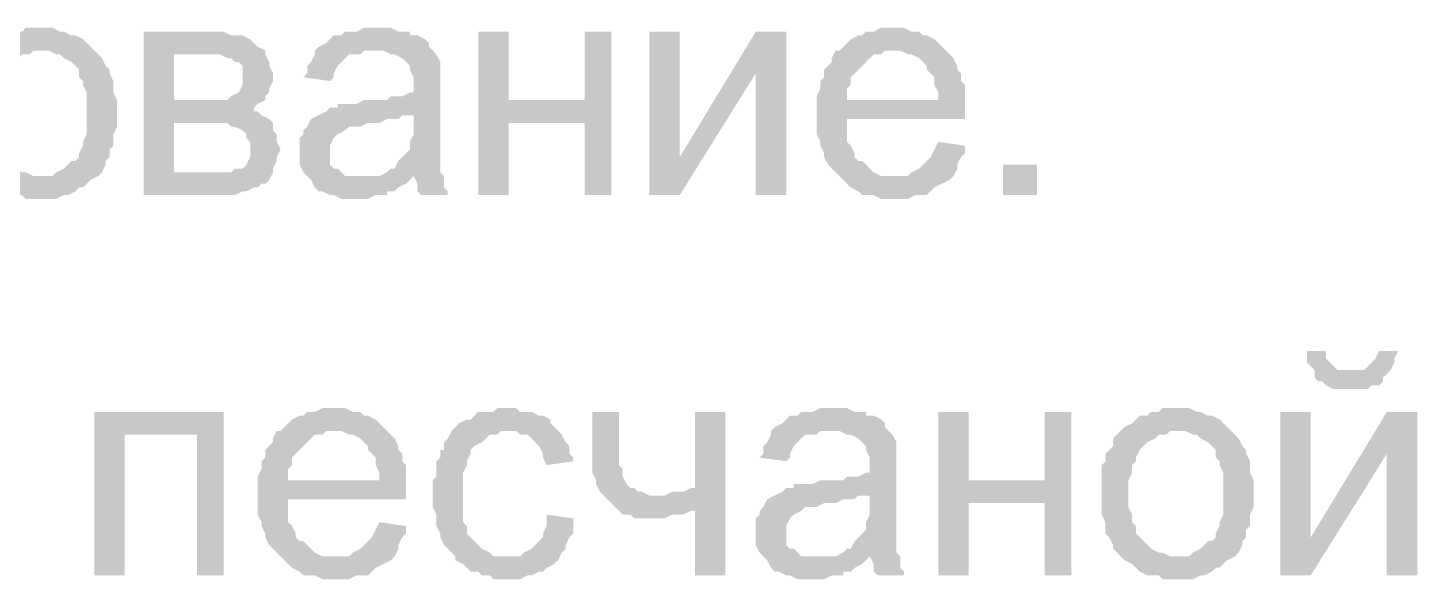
# Model space of a CAD drawing. Header units: millimetres. Extents: x -383313 to -161684, y -117025 to 99224.
# Drawn here: x -340972 to -339425, y -32370 to -31757 of the extents above; entities that cross this region are included whole.
import ezdxf

# ---------------------------------------------------------------- set-up
doc = ezdxf.new("R2010")
doc.units = ezdxf.units.MM
doc.header["$MEASUREMENT"] = 0
doc.layers.add('PDF_Solid Fills', color=7, linetype='Continuous')

# ---------------------------------------------------------------- blocks, each defined once
blk = doc.blocks.new('A$Cf5759c35')
at = {"layer": 'PDF_Solid Fills'}
for points in [[(17504.7, -13491.6), (17504.7, -13491.6), (17487.7, -13491.6), (17483.5, -13495.9), (17475, -13495.9), (17470.8, -13500.1), (17462.3, -13500.1), (17458.1, -13504.3), (17453.9, -13508.6), (17445.4, -13512.8), (17445.4, -13512.8), (17441.2, -13517), (17504.7, -13517), (17504.7, -13517), (17513.1, -13517), (17521.6, -13521.3), (17525.8, -13521.3), (17530.1, -13525.5), (17538.5, -13529.7), (17542.8, -13534), (17547, -13538.2), (17547, -13546.7), (17551.2, -13550.9), (17551.2, -13555.1), (17555.5, -13563.6), (17555.5, -13572.1), (17555.5, -13576.3), (17555.5, -13584.8), (17555.5, -13589), (17555.5, -13597.5), (17555.5, -13605.9), (17555.5, -13610.2), (17551.2, -13618.6), (17551.2, -13622.9), (17547, -13631.3), (17547, -13635.6), (17542.8, -13639.8), (17538.5, -13639.8), (17534.3, -13644), (17530.1, -13648.3), (17521.6, -13652.5), (17517.4, -13656.7), (17508.9, -13656.7), (17504.7, -13656.7), (17441.2, -13656.7), (17445.4, -13661), (17453.9, -13665.2), (17458.1, -13669.4), (17462.3, -13673.7), (17470.8, -13677.9), (17475, -13677.9), (17483.5, -13677.9), (17487.7, -13682.1), (17496.2, -13682.1), (17504.7, -13682.1), (17508.9, -13682.1), (17513.1, -13682.1), (17521.6, -13682.1), (17530.1, -13677.9), (17534.3, -13677.9), (17542.8, -13673.7), (17547, -13669.4), (17551.2, -13669.4), (17555.5, -13665.2), (17559.7, -13661), (17568.2, -13656.7), (17572.4, -13652.5), (17576.6, -13644), (17576.6, -13639.8), (17576.6, -13639.8), (17580.9, -13635.6), (17580.9, -13627.1), (17585.1, -13622.9), (17585.1, -13614.4), (17585.1, -13610.2), (17589.3, -13601.7), (17589.3, -13593.2), (17589.3, -13584.8), (17589.3, -13580.5), (17589.3, -13572.1), (17585.1, -13563.6), (17585.1, -13555.1), (17585.1, -13550.9), (17580.9, -13542.4), (17580.9, -13538.2), (17576.6, -13534), (17572.4, -13525.5), (17568.2, -13521.3), (17563.9, -13517), (17559.7, -13512.8), (17555.5, -13508.6), (17551.2, -13504.3), (17542.8, -13500.1), (17538.5, -13500.1), (17530.1, -13495.9), (17525.8, -13495.9), (17517.4, -13491.6), (17513.1, -13491.6)], [(17881.4, -13491.6), (17881.4, -13491.6), (17864.5, -13491.6), (17856, -13495.9), (17851.8, -13495.9), (17843.3, -13495.9), (17839.1, -13500.1), (17830.6, -13500.1), (17826.4, -13504.3), (17822.2, -13508.6), (17813.7, -13512.8), (17809.5, -13517), (17873, -13517), (17877.2, -13517), (17885.7, -13517), (17894.1, -13521.3), (17898.4, -13521.3), (17906.8, -13525.5), (17911.1, -13529.7), (17911.1, -13529.7), (17915.3, -13534), (17915.3, -13538.2), (17919.5, -13546.7), (17919.5, -13555.1), (17919.5, -13555.1), (17919.5, -13563.6), (17915.3, -13563.6), (17906.8, -13567.8), (17902.6, -13567.8), (17894.1, -13567.8), (17889.9, -13572.1), (17881.4, -13572.1), (17873, -13572.1), (17864.5, -13572.1), (17856, -13576.3), (17847.6, -13576.3), (17843.3, -13576.3), (17834.9, -13576.3), (17834.9, -13580.5), (17826.4, -13580.5), (17822.2, -13584.8), (17919.5, -13589), (17919.5, -13597.5), (17919.5, -13601.7), (17919.5, -13610.2), (17915.3, -13618.6), (17915.3, -13622.9), (17915.3, -13627.1), (17911.1, -13631.3), (17906.8, -13635.6), (17902.6, -13639.8), (17898.4, -13648.3), (17894.1, -13648.3), (17889.9, -13652.5), (17881.4, -13656.7), (17919.5, -13656.7), (17919.5, -13656.7), (17923.8, -13665.2), (17923.8, -13673.7), (17928, -13677.9), (17957.6, -13677.9), (17957.6, -13673.7), (17953.4, -13669.4), (17953.4, -13661), (17953.4, -13656.7), (17949.2, -13652.5), (17949.2, -13648.3), (17949.2, -13644), (17949.2, -13639.8), (17949.2, -13631.3), (17949.2, -13622.9), (17949.2, -13614.4), (17949.2, -13601.7), (17949.2, -13559.4), (17949.2, -13559.4), (17949.2, -13550.9), (17949.2, -13542.4), (17949.2, -13538.2), (17949.2, -13534), (17949.2, -13529.7), (17944.9, -13521.3), (17940.7, -13517), (17936.5, -13512.8), (17936.5, -13508.6), (17932.2, -13504.3), (17923.8, -13500.1), (17915.3, -13500.1), (17915.3, -13495.9), (17906.8, -13495.9), (17902.6, -13495.9), (17894.1, -13491.6), (17885.7, -13491.6)], [(18452.9, -13491.6), (18452.9, -13491.6), (18440.2, -13491.6), (18431.8, -13495.9), (18423.3, -13495.9), (18419.1, -13500.1), (18414.8, -13500.1), (18406.4, -13504.3), (18402.1, -13508.6), (18397.9, -13512.8), (18393.7, -13517), (18452.9, -13517), (18457.2, -13517), (18461.4, -13517), (18469.9, -13521.3), (18474.1, -13521.3), (18482.6, -13525.5), (18486.8, -13529.7), (18491, -13534), (18491, -13538.2), (18495.3, -13542.4), (18499.5, -13546.7), (18499.5, -13555.1), (18503.7, -13563.6), (18503.7, -13572.1), (18402.1, -13572.1), (18533.4, -13572.1), (18533.4, -13563.6), (18533.4, -13555.1), (18529.1, -13550.9), (18529.1, -13542.4), (18524.9, -13538.2), (18524.9, -13534), (18520.7, -13525.5), (18516.4, -13521.3), (18512.2, -13517), (18508, -13512.8), (18503.7, -13508.6), (18499.5, -13504.3), (18491, -13500.1), (18486.8, -13500.1), (18482.6, -13495.9), (18474.1, -13495.9), (18465.6, -13491.6), (18461.4, -13491.6)], [(17690.9, -13495.9), (17619, -13495.9), (17619, -13677.9), (17720.6, -13677.9), (17729, -13673.7), (17733.3, -13673.7), (17741.7, -13669.4), (17746, -13669.4), (17750.2, -13665.2), (17754.4, -13665.2), (17758.7, -13661), (17762.9, -13652.5), (17652.8, -13652.5), (17652.8, -13597.5), (17690.9, -13597.5), (17758.7, -13593.2), (17750.2, -13589), (17746, -13584.8), (17741.7, -13584.8), (17741.7, -13580.5), (17746, -13576.3), (17652.8, -13572.1), (17652.8, -13521.3), (17686.7, -13521.3), (17754.4, -13517), (17746, -13512.8), (17741.7, -13508.6), (17737.5, -13504.3), (17729, -13500.1), (17729, -13500.1), (17720.6, -13500.1), (17716.3, -13500.1), (17707.9, -13495.9), (17699.4, -13495.9)], [(18025.4, -13495.9), (17991.5, -13495.9), (17991.5, -13677.9), (18025.4, -13677.9), (18025.4, -13597.5), (18110, -13597.5), (18025.4, -13572.1)], [(18139.7, -13495.9), (18110, -13495.9), (18110, -13572.1), (18025.4, -13572.1), (18110, -13597.5), (18110, -13677.9), (18139.7, -13677.9)], [(18334.4, -13495.9), (18300.5, -13495.9), (18215.9, -13635.6), (18182, -13677.9), (18215.9, -13677.9), (18300.5, -13542.4)], [(17441.2, -13517), (17436.9, -13521.3), (17432.7, -13525.5), (17432.7, -13534), (17428.5, -13538.2), (17424.2, -13542.4), (17424.2, -13550.9), (17420, -13555.1), (17420, -13563.6), (17420, -13572.1), (17420, -13580.5), (17420, -13589), (17420, -13589), (17420, -13597.5), (17420, -13605.9), (17420, -13610.2), (17424.2, -13618.6), (17424.2, -13627.1), (17424.2, -13631.3), (17428.5, -13635.6), (17432.7, -13644), (17432.7, -13648.3), (17436.9, -13652.5), (17441.2, -13656.7), (17504.7, -13656.7), (17500.4, -13656.7), (17496.2, -13656.7), (17487.7, -13652.5), (17483.5, -13652.5), (17475, -13648.3), (17470.8, -13644), (17466.6, -13639.8), (17466.6, -13639.8), (17462.3, -13635.6), (17458.1, -13631.3), (17458.1, -13622.9), (17453.9, -13618.6), (17453.9, -13610.2), (17449.6, -13601.7), (17449.6, -13597.5), (17449.6, -13589), (17449.6, -13584.8), (17449.6, -13576.3), (17449.6, -13572.1), (17453.9, -13563.6), (17453.9, -13555.1), (17458.1, -13550.9), (17458.1, -13546.7), (17462.3, -13538.2), (17466.6, -13534), (17466.6, -13534), (17470.8, -13529.7), (17479.3, -13525.5), (17483.5, -13521.3), (17492, -13521.3), (17496.2, -13517), (17504.7, -13517)], [(17754.4, -13517), (17686.7, -13521.3), (17686.7, -13521.3), (17703.6, -13521.3), (17712.1, -13525.5), (17716.3, -13525.5), (17720.6, -13529.7), (17724.8, -13529.7), (17729, -13534), (17729, -13542.4), (17729, -13546.7), (17729, -13550.9), (17729, -13555.1), (17724.8, -13563.6), (17724.8, -13563.6), (17716.3, -13567.8), (17712.1, -13572.1), (17707.9, -13572.1), (17699.4, -13572.1), (17695.2, -13572.1), (17682.5, -13572.1), (17652.8, -13572.1), (17746, -13576.3), (17754.4, -13572.1), (17754.4, -13567.8), (17758.7, -13563.6), (17758.7, -13559.4), (17762.9, -13550.9), (17762.9, -13546.7), (17762.9, -13542.4), (17758.7, -13534), (17758.7, -13529.7), (17754.4, -13521.3)], [(17809.5, -13517), (17809.5, -13521.3), (17805.2, -13529.7), (17801, -13534), (17801, -13542.4), (17796.8, -13546.7), (17826.4, -13550.9), (17830.6, -13546.7), (17830.6, -13542.4), (17834.9, -13534), (17839.1, -13529.7), (17843.3, -13525.5), (17847.6, -13521.3), (17851.8, -13521.3), (17860.3, -13521.3), (17864.5, -13517), (17873, -13517)], [(18393.7, -13517), (18389.4, -13517), (18385.2, -13525.5), (18385.2, -13529.7), (18381, -13534), (18376.7, -13538.2), (18376.7, -13546.7), (18372.5, -13550.9), (18372.5, -13559.4), (18368.3, -13567.8), (18368.3, -13572.1), (18368.3, -13580.5), (18368.3, -13589), (18368.3, -13597.5), (18368.3, -13601.7), (18368.3, -13610.2), (18372.5, -13618.6), (18372.5, -13622.9), (18376.7, -13631.3), (18376.7, -13635.6), (18381, -13644), (18385.2, -13648.3), (18389.4, -13652.5), (18393.7, -13656.7), (18452.9, -13656.7), (18452.9, -13656.7), (18444.5, -13656.7), (18440.2, -13656.7), (18431.8, -13652.5), (18427.5, -13648.3), (18423.3, -13644), (18419.1, -13639.8), (18414.8, -13639.8), (18410.6, -13635.6), (18410.6, -13631.3), (18406.4, -13622.9), (18402.1, -13618.6), (18402.1, -13610.2), (18402.1, -13601.7), (18402.1, -13593.2), (18533.4, -13593.2), (18533.4, -13593.2), (18533.4, -13589), (18533.4, -13580.5), (18533.4, -13572.1), (18402.1, -13572.1), (18402.1, -13567.8), (18402.1, -13559.4), (18406.4, -13555.1), (18406.4, -13546.7), (18410.6, -13542.4), (18414.8, -13538.2), (18419.1, -13534), (18423.3, -13529.7), (18427.5, -13525.5), (18431.8, -13521.3), (18440.2, -13521.3), (18444.5, -13517), (18452.9, -13517)], [(17822.2, -13584.8), (17813.7, -13589), (17813.7, -13589), (17805.2, -13593.2), (17801, -13601.7), (17796.8, -13605.9), (17796.8, -13610.2), (17792.5, -13614.4), (17792.5, -13622.9), (17792.5, -13631.3), (17792.5, -13631.3), (17792.5, -13639.8), (17792.5, -13644), (17796.8, -13652.5), (17801, -13656.7), (17805.2, -13661), (17809.5, -13669.4), (17809.5, -13669.4), (17813.7, -13673.7), (17817.9, -13673.7), (17826.4, -13677.9), (17830.6, -13677.9), (17839.1, -13682.1), (17847.6, -13682.1), (17856, -13682.1), (17860.3, -13682.1), (17868.7, -13682.1), (17877.2, -13677.9), (17881.4, -13677.9), (17889.9, -13677.9), (17889.9, -13673.7), (17898.4, -13673.7), (17902.6, -13669.4), (17911.1, -13665.2), (17915.3, -13661), (17860.3, -13656.7), (17860.3, -13656.7), (17851.8, -13656.7), (17843.3, -13656.7), (17839.1, -13652.5), (17834.9, -13648.3), (17830.6, -13648.3), (17826.4, -13644), (17826.4, -13635.6), (17826.4, -13631.3), (17826.4, -13627.1), (17826.4, -13622.9), (17830.6, -13614.4), (17830.6, -13614.4), (17834.9, -13610.2), (17843.3, -13605.9), (17847.6, -13601.7), (17851.8, -13601.7), (17860.3, -13601.7), (17868.7, -13597.5), (17873, -13597.5), (17881.4, -13597.5), (17889.9, -13593.2), (17894.1, -13593.2), (17902.6, -13593.2), (17906.8, -13589), (17915.3, -13589), (17919.5, -13589)], [(17758.7, -13593.2), (17690.9, -13597.5), (17690.9, -13597.5), (17712.1, -13597.5), (17716.3, -13601.7), (17720.6, -13601.7), (17729, -13605.9), (17733.3, -13610.2), (17733.3, -13614.4), (17737.5, -13618.6), (17737.5, -13627.1), (17737.5, -13631.3), (17737.5, -13635.6), (17733.3, -13644), (17729, -13648.3), (17724.8, -13648.3), (17720.6, -13648.3), (17716.3, -13652.5), (17707.9, -13652.5), (17699.4, -13652.5), (17690.9, -13652.5), (17652.8, -13652.5), (17762.9, -13652.5), (17762.9, -13648.3), (17767.1, -13639.8), (17767.1, -13635.6), (17771.4, -13627.1), (17771.4, -13627.1), (17767.1, -13618.6), (17767.1, -13610.2), (17762.9, -13605.9), (17762.9, -13597.5)], [(18503.7, -13618.6), (18503.7, -13618.6), (18499.5, -13627.1), (18495.3, -13635.6), (18491, -13639.8), (18486.8, -13644), (18482.6, -13648.3), (18482.6, -13648.3), (18474.1, -13652.5), (18469.9, -13656.7), (18461.4, -13656.7), (18452.9, -13656.7), (18393.7, -13656.7), (18393.7, -13656.7), (18397.9, -13661), (18402.1, -13665.2), (18406.4, -13669.4), (18414.8, -13673.7), (18419.1, -13677.9), (18427.5, -13677.9), (18431.8, -13677.9), (18440.2, -13682.1), (18448.7, -13682.1), (18452.9, -13682.1), (18452.9, -13682.1), (18461.4, -13682.1), (18469.9, -13682.1), (18478.3, -13677.9), (18482.6, -13677.9), (18491, -13677.9), (18495.3, -13673.7), (18499.5, -13669.4), (18508, -13665.2), (18508, -13665.2), (18516.4, -13661), (18520.7, -13656.7), (18524.9, -13648.3), (18524.9, -13644), (18529.1, -13635.6), (18533.4, -13631.3), (18533.4, -13622.9)], [(18935.5, -13851.5), (18914.4, -13851.5), (18914.4, -13864.2), (18918.6, -13868.4), (18922.8, -13872.6), (18960.9, -13872.6), (18956.7, -13872.6), (18948.2, -13872.6), (18944, -13868.4), (18939.8, -13864.2), (18935.5, -13859.9)], [(19016, -13851.5), (18994.8, -13851.5), (18990.6, -13859.9), (18986.3, -13864.2), (18982.1, -13868.4), (18982.1, -13868.4), (18977.9, -13872.6), (18969.4, -13872.6), (18960.9, -13872.6), (18922.8, -13872.6), (18922.8, -13881.1), (18927.1, -13885.3), (18931.3, -13885.3), (18935.5, -13889.6), (18944, -13893.8), (18948.2, -13893.8), (18956.7, -13893.8), (18965.2, -13893.8), (18969.4, -13893.8), (18973.6, -13893.8), (18982.1, -13893.8), (18986.3, -13889.6), (18994.8, -13889.6), (18999, -13885.3), (18999, -13881.1), (19003.3, -13876.9), (19007.5, -13872.6), (19011.7, -13864.2), (19011.7, -13859.9)], [(17707.9, -13919.2), (17563.9, -13919.2), (17563.9, -14101.2), (17597.8, -14101.2), (17597.8, -13944.6), (17678.2, -13944.6)], [(17830.6, -13915), (17830.6, -13915), (17817.9, -13915), (17809.5, -13919.2), (17801, -13919.2), (17796.8, -13923.4), (17792.5, -13923.4), (17784.1, -13927.7), (17779.8, -13931.9), (17775.6, -13936.1), (17771.4, -13940.4), (17830.6, -13940.4), (17834.9, -13940.4), (17839.1, -13940.4), (17847.6, -13944.6), (17851.8, -13944.6), (17860.3, -13948.8), (17864.5, -13953.1), (17868.7, -13957.3), (17868.7, -13961.5), (17873, -13965.8), (17877.2, -13970), (17877.2, -13978.5), (17881.4, -13986.9), (17881.4, -13995.4), (17779.8, -13995.4), (17911.1, -13995.4), (17911.1, -13986.9), (17911.1, -13978.5), (17906.8, -13974.2), (17906.8, -13965.8), (17902.6, -13961.5), (17902.6, -13957.3), (17898.4, -13948.8), (17894.1, -13944.6), (17889.9, -13940.4), (17885.7, -13936.1), (17881.4, -13931.9), (17877.2, -13927.7), (17868.7, -13923.4), (17864.5, -13923.4), (17860.3, -13919.2), (17851.8, -13919.2), (17843.3, -13915), (17839.1, -13915)], [(18025.4, -13915), (18012.7, -13915), (18008.4, -13919.2), (17991.5, -13919.2), (17987.3, -13923.4), (17983, -13927.7), (17978.8, -13927.7), (17970.3, -13931.9), (17966.1, -13936.1), (17961.9, -13940.4), (17957.6, -13948.8), (17953.4, -13953.1), (17953.4, -13961.5), (17949.2, -13961.5), (17949.2, -13970), (17944.9, -13974.2), (17944.9, -13982.7), (17944.9, -13991.2), (17940.7, -13995.4), (17940.7, -14003.9), (17940.7, -14012.3), (17940.7, -14020.8), (17940.7, -14025), (17944.9, -14033.5), (17944.9, -14042), (17944.9, -14046.2), (17949.2, -14054.7), (17949.2, -14058.9), (17953.4, -14067.4), (17957.6, -14071.6), (17961.9, -14075.8), (17966.1, -14080.1), (18025.4, -14080.1), (18021.1, -14080.1), (18016.9, -14080.1), (18008.4, -14080.1), (18004.2, -14075.8), (17995.7, -14071.6), (17991.5, -14067.4), (17987.3, -14063.1), (17987.3, -14063.1), (17983, -14058.9), (17978.8, -14054.7), (17978.8, -14046.2), (17974.6, -14042), (17974.6, -14033.5), (17974.6, -14029.3), (17974.6, -14020.8), (17974.6, -14012.3), (17974.6, -14008.1), (17974.6, -13999.6), (17974.6, -13991.2), (17974.6, -13986.9), (17978.8, -13978.5), (17978.8, -13974.2), (17983, -13965.8), (17983, -13961.5), (17987.3, -13957.3), (17987.3, -13957.3), (17995.7, -13953.1), (18000, -13948.8), (18004.2, -13944.6), (18012.7, -13944.6), (18016.9, -13940.4), (18025.4, -13940.4), (18080.4, -13940.4), (18076.2, -13936.1), (18071.9, -13931.9), (18071.9, -13927.7), (18063.5, -13923.4), (18059.2, -13923.4), (18050.8, -13919.2), (18046.5, -13919.2), (18038.1, -13919.2), (18033.8, -13915)], [(18148.1, -13919.2), (18118.5, -13919.2), (18118.5, -13986.9), (18122.7, -13995.4), (18122.7, -13999.6), (18127, -14008.1), (18131.2, -14012.3), (18190.5, -14012.3), (18182, -14012.3), (18173.5, -14008.1), (18169.3, -14008.1), (18165.1, -14003.9), (18160.8, -14003.9), (18156.6, -13999.6), (18152.4, -13991.2), (18152.4, -13986.9), (18152.4, -13982.7), (18148.1, -13978.5), (18148.1, -13970), (18148.1, -13961.5), (18148.1, -13953.1)], [(18266.7, -13919.2), (18232.8, -13919.2), (18232.8, -14003.9), (18228.6, -14003.9), (18220.1, -14008.1), (18211.6, -14008.1), (18207.4, -14008.1), (18198.9, -14012.3), (18194.7, -14012.3), (18190.5, -14012.3), (18131.2, -14012.3), (18135.4, -14016.6), (18139.7, -14020.8), (18143.9, -14025), (18232.8, -14029.3), (18232.8, -14101.2), (18266.7, -14101.2)], [(18389.4, -13915), (18389.4, -13915), (18372.5, -13915), (18364, -13919.2), (18359.8, -13919.2), (18351.3, -13919.2), (18347.1, -13923.4), (18338.6, -13923.4), (18334.4, -13927.7), (18330.2, -13931.9), (18321.7, -13936.1), (18317.5, -13940.4), (18381, -13940.4), (18385.2, -13940.4), (18393.7, -13940.4), (18402.1, -13944.6), (18406.4, -13944.6), (18414.8, -13948.8), (18419.1, -13953.1), (18419.1, -13953.1), (18423.3, -13957.3), (18423.3, -13961.5), (18427.5, -13970), (18427.5, -13978.5), (18427.5, -13978.5), (18427.5, -13986.9), (18423.3, -13986.9), (18414.8, -13991.2), (18410.6, -13991.2), (18402.1, -13991.2), (18397.9, -13995.4), (18389.4, -13995.4), (18381, -13995.4), (18372.5, -13995.4), (18364, -13999.6), (18355.6, -13999.6), (18351.3, -13999.6), (18342.9, -13999.6), (18342.9, -14003.9), (18334.4, -14003.9), (18330.2, -14008.1), (18427.5, -14012.3), (18427.5, -14020.8), (18427.5, -14025), (18427.5, -14033.5), (18423.3, -14042), (18423.3, -14046.2), (18423.3, -14050.4), (18419.1, -14054.7), (18414.8, -14058.9), (18410.6, -14063.1), (18406.4, -14071.6), (18402.1, -14071.6), (18397.9, -14075.8), (18389.4, -14080.1), (18427.5, -14080.1), (18427.5, -14080.1), (18431.8, -14088.5), (18431.8, -14097), (18436, -14101.2), (18465.6, -14101.2), (18465.6, -14097), (18461.4, -14092.8), (18461.4, -14084.3), (18461.4, -14080.1), (18457.2, -14075.8), (18457.2, -14071.6), (18457.2, -14067.4), (18457.2, -14063.1), (18457.2, -14054.7), (18457.2, -14046.2), (18457.2, -14037.7), (18457.2, -14025), (18457.2, -13982.7), (18457.2, -13982.7), (18457.2, -13974.2), (18457.2, -13965.8), (18457.2, -13961.5), (18457.2, -13957.3), (18457.2, -13953.1), (18452.9, -13944.6), (18448.7, -13940.4), (18444.5, -13936.1), (18444.5, -13931.9), (18440.2, -13927.7), (18431.8, -13923.4), (18423.3, -13923.4), (18423.3, -13919.2), (18414.8, -13919.2), (18410.6, -13919.2), (18402.1, -13915), (18393.7, -13915)], [(18537.6, -13919.2), (18503.7, -13919.2), (18503.7, -14101.2), (18537.6, -14101.2), (18537.6, -14020.8), (18622.3, -14020.8), (18537.6, -13995.4)], [(18651.9, -13919.2), (18622.3, -13919.2), (18622.3, -13995.4), (18537.6, -13995.4), (18622.3, -14020.8), (18622.3, -14101.2), (18651.9, -14101.2)], [(18770.4, -13915), (18770.4, -13915), (18753.5, -13915), (18749.3, -13919.2), (18740.8, -13919.2), (18736.6, -13923.4), (18728.1, -13923.4), (18723.9, -13927.7), (18719.6, -13931.9), (18711.2, -13936.1), (18711.2, -13936.1), (18706.9, -13940.4), (18770.4, -13940.4), (18770.4, -13940.4), (18778.9, -13940.4), (18787.4, -13944.6), (18791.6, -13944.6), (18795.8, -13948.8), (18804.3, -13953.1), (18808.5, -13957.3), (18812.8, -13961.5), (18812.8, -13970), (18817, -13974.2), (18817, -13978.5), (18821.2, -13986.9), (18821.2, -13995.4), (18821.2, -13999.6), (18821.2, -14008.1), (18821.2, -14012.3), (18821.2, -14020.8), (18821.2, -14029.3), (18821.2, -14033.5), (18817, -14042), (18817, -14046.2), (18812.8, -14054.7), (18812.8, -14058.9), (18808.5, -14063.1), (18804.3, -14063.1), (18800.1, -14067.4), (18795.8, -14071.6), (18787.4, -14075.8), (18783.1, -14080.1), (18774.7, -14080.1), (18770.4, -14080.1), (18706.9, -14080.1), (18711.2, -14084.3), (18719.6, -14088.5), (18723.9, -14092.8), (18728.1, -14097), (18736.6, -14101.2), (18740.8, -14101.2), (18749.3, -14101.2), (18753.5, -14105.5), (18762, -14105.5), (18770.4, -14105.5), (18774.7, -14105.5), (18778.9, -14105.5), (18787.4, -14105.5), (18795.8, -14101.2), (18800.1, -14101.2), (18808.5, -14097), (18812.8, -14092.8), (18817, -14092.8), (18821.2, -14088.5), (18825.5, -14084.3), (18833.9, -14080.1), (18838.2, -14075.8), (18842.4, -14067.4), (18842.4, -14063.1), (18842.4, -14063.1), (18846.6, -14058.9), (18846.6, -14050.4), (18850.9, -14046.2), (18850.9, -14037.7), (18850.9, -14033.5), (18855.1, -14025), (18855.1, -14016.6), (18855.1, -14008.1), (18855.1, -14003.9), (18855.1, -13995.4), (18850.9, -13986.9), (18850.9, -13978.5), (18850.9, -13974.2), (18846.6, -13965.8), (18846.6, -13961.5), (18842.4, -13957.3), (18838.2, -13948.8), (18833.9, -13944.6), (18829.7, -13940.4), (18825.5, -13936.1), (18821.2, -13931.9), (18817, -13927.7), (18808.5, -13923.4), (18804.3, -13923.4), (18795.8, -13919.2), (18791.6, -13919.2), (18783.1, -13915), (18778.9, -13915)], [(19037.1, -13919.2), (19003.3, -13919.2), (18918.6, -14058.9), (18884.7, -14101.2), (18918.6, -14101.2), (19003.3, -13965.8)], [(17771.4, -13940.4), (17767.1, -13940.4), (17762.9, -13948.8), (17762.9, -13953.1), (17758.7, -13957.3), (17754.4, -13961.5), (17754.4, -13970), (17750.2, -13974.2), (17750.2, -13982.7), (17746, -13991.2), (17746, -13995.4), (17746, -14003.9), (17746, -14012.3), (17746, -14020.8), (17746, -14025), (17746, -14033.5), (17750.2, -14042), (17750.2, -14046.2), (17754.4, -14054.7), (17754.4, -14058.9), (17758.7, -14067.4), (17762.9, -14071.6), (17767.1, -14075.8), (17771.4, -14080.1), (17830.6, -14080.1), (17830.6, -14080.1), (17822.2, -14080.1), (17817.9, -14080.1), (17809.5, -14075.8), (17805.2, -14071.6), (17801, -14067.4), (17796.8, -14063.1), (17792.5, -14063.1), (17788.3, -14058.9), (17788.3, -14054.7), (17784.1, -14046.2), (17779.8, -14042), (17779.8, -14033.5), (17779.8, -14025), (17779.8, -14016.6), (17911.1, -14016.6), (17911.1, -14016.6), (17911.1, -14012.3), (17911.1, -14003.9), (17911.1, -13995.4), (17779.8, -13995.4), (17779.8, -13991.2), (17779.8, -13982.7), (17784.1, -13978.5), (17784.1, -13970), (17788.3, -13965.8), (17792.5, -13961.5), (17796.8, -13957.3), (17801, -13953.1), (17805.2, -13948.8), (17809.5, -13944.6), (17817.9, -13944.6), (17822.2, -13940.4), (17830.6, -13940.4)], [(18080.4, -13940.4), (18025.4, -13940.4), (18033.8, -13940.4), (18038.1, -13944.6), (18046.5, -13944.6), (18050.8, -13948.8), (18055, -13953.1), (18059.2, -13957.3), (18063.5, -13965.8), (18063.5, -13970), (18067.7, -13978.5), (18097.3, -13974.2), (18097.3, -13970), (18093.1, -13965.8), (18093.1, -13957.3), (18088.9, -13953.1), (18084.6, -13944.6)], [(18317.5, -13940.4), (18317.5, -13944.6), (18313.2, -13953.1), (18309, -13957.3), (18309, -13965.8), (18304.8, -13970), (18334.4, -13974.2), (18338.6, -13970), (18338.6, -13965.8), (18342.9, -13957.3), (18347.1, -13953.1), (18351.3, -13948.8), (18355.6, -13944.6), (18359.8, -13944.6), (18368.3, -13944.6), (18372.5, -13940.4), (18381, -13940.4)], [(18706.9, -13940.4), (18702.7, -13944.6), (18698.5, -13948.8), (18698.5, -13957.3), (18694.2, -13961.5), (18690, -13965.8), (18690, -13974.2), (18685.8, -13978.5), (18685.8, -13986.9), (18685.8, -13995.4), (18685.8, -14003.9), (18685.8, -14012.3), (18685.8, -14012.3), (18685.8, -14020.8), (18685.8, -14029.3), (18685.8, -14033.5), (18690, -14042), (18690, -14050.4), (18690, -14054.7), (18694.2, -14058.9), (18698.5, -14067.4), (18698.5, -14071.6), (18702.7, -14075.8), (18706.9, -14080.1), (18770.4, -14080.1), (18766.2, -14080.1), (18762, -14080.1), (18753.5, -14075.8), (18749.3, -14075.8), (18740.8, -14071.6), (18736.6, -14067.4), (18732.3, -14063.1), (18732.3, -14063.1), (18728.1, -14058.9), (18723.9, -14054.7), (18723.9, -14046.2), (18719.6, -14042), (18719.6, -14033.5), (18715.4, -14025), (18715.4, -14020.8), (18715.4, -14012.3), (18715.4, -14008.1), (18715.4, -13999.6), (18715.4, -13995.4), (18719.6, -13986.9), (18719.6, -13978.5), (18723.9, -13974.2), (18723.9, -13970), (18728.1, -13961.5), (18732.3, -13957.3), (18732.3, -13957.3), (18736.6, -13953.1), (18745, -13948.8), (18749.3, -13944.6), (18757.7, -13944.6), (18762, -13940.4), (18770.4, -13940.4)], [(18330.2, -14008.1), (18321.7, -14012.3), (18321.7, -14012.3), (18313.2, -14016.6), (18309, -14025), (18304.8, -14029.3), (18304.8, -14033.5), (18300.5, -14037.7), (18300.5, -14046.2), (18300.5, -14054.7), (18300.5, -14054.7), (18300.5, -14063.1), (18300.5, -14067.4), (18304.8, -14075.8), (18309, -14080.1), (18313.2, -14084.3), (18317.5, -14092.8), (18317.5, -14092.8), (18321.7, -14097), (18325.9, -14097), (18334.4, -14101.2), (18338.6, -14101.2), (18347.1, -14105.5), (18355.6, -14105.5), (18364, -14105.5), (18368.3, -14105.5), (18376.7, -14105.5), (18385.2, -14101.2), (18389.4, -14101.2), (18397.9, -14101.2), (18397.9, -14097), (18406.4, -14097), (18410.6, -14092.8), (18419.1, -14088.5), (18423.3, -14084.3), (18368.3, -14080.1), (18368.3, -14080.1), (18359.8, -14080.1), (18351.3, -14080.1), (18347.1, -14075.8), (18342.9, -14071.6), (18338.6, -14071.6), (18334.4, -14067.4), (18334.4, -14058.9), (18334.4, -14054.7), (18334.4, -14050.4), (18334.4, -14046.2), (18338.6, -14037.7), (18338.6, -14037.7), (18342.9, -14033.5), (18351.3, -14029.3), (18355.6, -14025), (18359.8, -14025), (18368.3, -14025), (18376.7, -14020.8), (18381, -14020.8), (18389.4, -14020.8), (18397.9, -14016.6), (18402.1, -14016.6), (18410.6, -14016.6), (18414.8, -14012.3), (18423.3, -14012.3), (18427.5, -14012.3)], [(18067.7, -14033.5), (18067.7, -14046.2), (18063.5, -14054.7), (18063.5, -14058.9), (18059.2, -14063.1), (18055, -14067.4), (18050.8, -14071.6), (18042.3, -14075.8), (18038.1, -14080.1), (18029.6, -14080.1), (18025.4, -14080.1), (17966.1, -14080.1), (17966.1, -14084.3), (17974.6, -14088.5), (17978.8, -14092.8), (17983, -14097), (17991.5, -14097), (17995.7, -14101.2), (18004.2, -14101.2), (18008.4, -14105.5), (18016.9, -14105.5), (18025.4, -14105.5), (18029.6, -14105.5), (18038.1, -14105.5), (18046.5, -14101.2), (18050.8, -14101.2), (18059.2, -14097), (18063.5, -14097), (18067.7, -14092.8), (18076.2, -14088.5), (18076.2, -14088.5), (18080.4, -14084.3), (18084.6, -14075.8), (18088.9, -14071.6), (18088.9, -14067.4), (18093.1, -14058.9), (18097.3, -14054.7), (18097.3, -14046.2), (18097.3, -14037.7)], [(18143.9, -14025), (18148.1, -14029.3), (18152.4, -14033.5), (18160.8, -14033.5), (18165.1, -14037.7), (18173.5, -14037.7), (18182, -14037.7), (18186.2, -14037.7), (18190.5, -14037.7), (18198.9, -14037.7), (18207.4, -14033.5), (18211.6, -14033.5), (18220.1, -14033.5), (18228.6, -14029.3), (18232.8, -14029.3)], [(17881.4, -14042), (17881.4, -14042), (17877.2, -14050.4), (17873, -14058.9), (17868.7, -14063.1), (17864.5, -14067.4), (17860.3, -14071.6), (17860.3, -14071.6), (17851.8, -14075.8), (17847.6, -14080.1), (17839.1, -14080.1), (17830.6, -14080.1), (17771.4, -14080.1), (17771.4, -14080.1), (17775.6, -14084.3), (17779.8, -14088.5), (17784.1, -14092.8), (17792.5, -14097), (17796.8, -14101.2), (17805.2, -14101.2), (17809.5, -14101.2), (17817.9, -14105.5), (17826.4, -14105.5), (17830.6, -14105.5), (17830.6, -14105.5), (17839.1, -14105.5), (17847.6, -14105.5), (17856, -14101.2), (17860.3, -14101.2), (17868.7, -14101.2), (17873, -14097), (17877.2, -14092.8), (17885.7, -14088.5), (17885.7, -14088.5), (17894.1, -14084.3), (17898.4, -14080.1), (17902.6, -14071.6), (17902.6, -14067.4), (17906.8, -14058.9), (17911.1, -14054.7), (17911.1, -14046.2)]]:
    blk.add_hatch(color=8, dxfattribs=at).paths.add_polyline_path(points)
at = {"layer": 'PDF_Solid Fills', "color": 8, "lineweight": 13}
for points in [[(18215.9, -13495.9), (18182, -13495.9), (18215.9, -13635.6), (18182, -13677.9)], [(18334.4, -13495.9), (18300.5, -13542.4), (18334.4, -13677.9), (18300.5, -13677.9)], [(18575.7, -13677.9), (18575.7, -13644), (18613.8, -13677.9), (18613.8, -13644)], [(17881.4, -13656.7), (17860.3, -13656.7), (17919.5, -13656.7), (17915.3, -13661)], [(17707.9, -13919.2), (17678.2, -13944.6), (17707.9, -14101.2), (17678.2, -14101.2)], [(18918.6, -13919.2), (18884.7, -13919.2), (18918.6, -14058.9), (18884.7, -14101.2)], [(19037.1, -13919.2), (19003.3, -13965.8), (19037.1, -14101.2), (19003.3, -14101.2)], [(18389.4, -14080.1), (18368.3, -14080.1), (18427.5, -14080.1), (18423.3, -14084.3)]]:
    blk.add_solid(points, dxfattribs=at)

msp = doc.modelspace()

# ---------------------------------------------------------------- block references
at = {"ltscale": 100}
msp.add_blockref('A$Cf5759c35', (-358461.97282, -18264.93104), dxfattribs=at)

doc.saveas('drawing.dxf')
